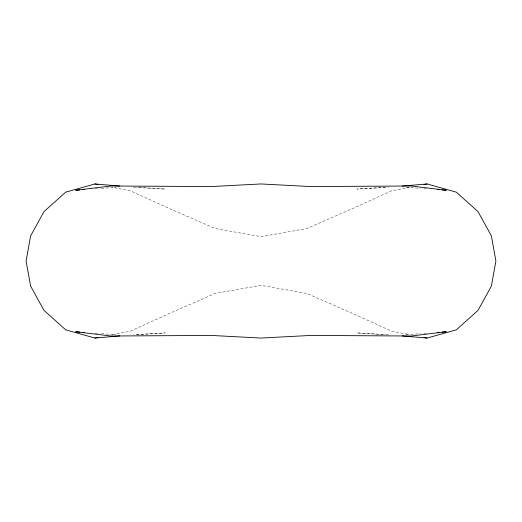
<?xml version="1.0" encoding="UTF-8"?>
<svg xmlns="http://www.w3.org/2000/svg" width="522" height="522" viewBox="0 0 522 522"><rect width="100%" height="100%" fill="white"/><g stroke="black" fill="none" stroke-linecap="round" stroke-linejoin="round"><path stroke-width="0.39" stroke-dasharray="2.61 1.96" d="M409.698 187.326L391.507 190.856L350.895 209.309L306.825 228.545L261 236.668L215.175 228.545L171.105 209.309L130.493 190.856L112.302 187.326M112.302 334.674L130.493 331.144L171.105 312.691L215.175 293.455L261 285.332L306.825 293.455L350.895 312.691L391.507 331.144L409.698 334.674M94.958 188.827L98.156 188.586M101.359 188.351L115.773 187.274M406.227 334.726L420.641 333.649M423.844 333.414L427.042 333.173M385.269 187.274L356.898 189.081L388.531 187.287M136.731 334.726L165.102 332.919L133.469 334.713M133.469 187.287L165.102 189.081L136.731 187.274M388.531 334.713L356.898 332.919L385.269 334.726M406.227 187.274L420.641 188.351M423.844 188.586L427.042 188.827M94.958 333.173L98.156 333.414M101.359 333.649L115.773 334.726"/><path stroke-width="0.78" d="M119.766 186.073L94.9 183.953L65.687 192.161L43.979 211.625L30.615 235.918L26.1 261L30.615 286.082L43.979 310.375L65.687 329.839L94.9 338.047L119.766 335.927M402.234 335.927L427.1 338.047L456.313 329.839L478.022 310.375L491.385 286.082L495.9 261L491.385 235.918L478.022 211.625L456.313 192.161L427.1 183.953L402.234 186.073M423.936 184.566L427.1 183.953M94.9 338.047L98.064 337.434M79.742 189.962L75.742 190.262L110.755 185.995L211.358 186.556L261 183.953L310.642 186.556L411.245 185.995L446.258 190.262L442.258 189.962M82.946 189.721L84.544 189.603M437.456 332.397L439.054 332.279M442.258 332.038L446.258 331.738L411.245 336.005L310.642 335.444L261 338.047L211.358 335.444L110.755 336.005L75.742 331.738L79.742 332.038M437.456 189.603L439.054 189.721M82.946 332.279L84.544 332.397M94.9 183.953L98.064 184.566M423.936 337.434L427.1 338.047"/></g></svg>
